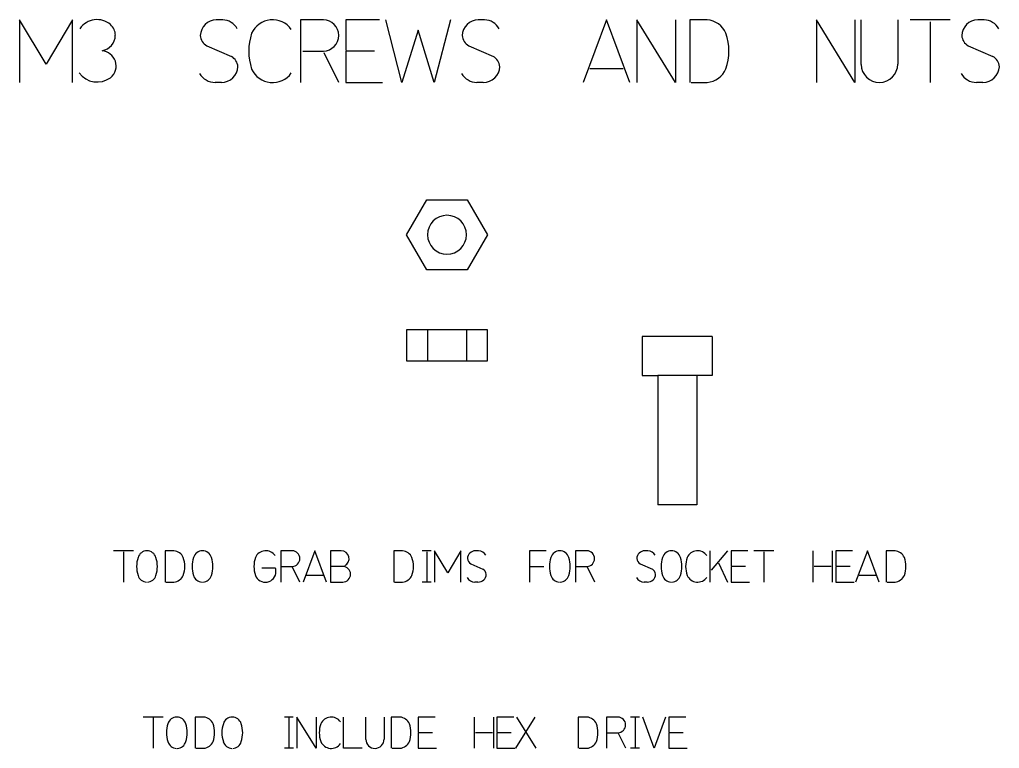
# Model space of a CAD drawing. Header units: inches. Extents: x -9.99 to -1.86, y -3.43 to 1.03.
# Drawn here: x -9.992 to -7.016, y -1.182 to 1.032 of the extents above; entities that cross this region are included whole.
import ezdxf

# ---------------------------------------------------------------- set-up
doc = ezdxf.new("R2010")
doc.units = ezdxf.units.IN
doc.layers.get('0').update_dxf_attribs({"linetype": 'CONTINUOUS'})
doc.layers.add('25', color=7, linetype='CONTINUOUS')
doc.layers.add('5', color=7, linetype='CONTINUOUS')

msp = doc.modelspace()

# ---------------------------------------------------------------- linework, layer by layer
at = {"color": 0, "linetype": 'CONTINUOUS'}
for p, q in [((-9.6465, -0.5816), (-9.7072, -0.5816)), ((-9.6768, -0.5845), (-9.6768, -0.6766)), ((-9.5497, -0.5816), (-9.5497, -0.6766)), ((-9.5232, -0.5816), (-9.5497, -0.5816)), ((-9.1986, -0.5816), (-9.1986, -0.6766)), ((-9.1642, -0.5816), (-9.1986, -0.5816)), ((-9.0953, -0.5816), (-9.1309, -0.6766)), ((-9.0597, -0.6766), (-9.0953, -0.5816)), ((-9.0478, -0.5816), (-9.0478, -0.6765)), ((-9.0149, -0.5816), (-9.0478, -0.5816)), ((-8.8552, -0.5816), (-8.8552, -0.6766)), ((-8.8287, -0.5816), (-8.8552, -0.5816)), ((-8.7418, -0.5816), (-8.7688, -0.5816)), ((-8.7552, -0.5844), (-8.7552, -0.6737)), ((-8.7318, -0.5816), (-8.7318, -0.6766)), ((-8.6916, -0.6487), (-8.7318, -0.5816)), ((-8.6516, -0.5816), (-8.6916, -0.6487)), ((-8.6516, -0.6766), (-8.6516, -0.5816)), ((-8.5978, -0.5816), (-8.6075, -0.5816)), ((-8.4436, -0.5816), (-8.4436, -0.6766)), ((-8.3926, -0.5816), (-8.4436, -0.5816)), ((-8.3034, -0.5816), (-8.3034, -0.6766)), ((-8.2689, -0.5816), (-8.3034, -0.5816)), ((-8.0834, -0.5816), (-8.0931, -0.5816)), ((-7.8947, -0.6766), (-7.8947, -0.5816)), ((-7.8416, -0.5816), (-7.8919, -0.6405)), ((-7.8311, -0.5816), (-7.8311, -0.6276)), ((-7.7801, -0.5816), (-7.8311, -0.5816)), ((-7.7006, -0.5816), (-7.7614, -0.5816)), ((-7.731, -0.5845), (-7.731, -0.6766)), ((-7.5811, -0.6766), (-7.5811, -0.5816)), ((-7.5235, -0.5816), (-7.5235, -0.6766)), ((-7.513, -0.5816), (-7.513, -0.6276)), ((-7.462, -0.5816), (-7.513, -0.5816)), ((-7.4168, -0.5816), (-7.4525, -0.6766)), ((-7.3812, -0.6766), (-7.4168, -0.5816)), ((-7.3595, -0.5816), (-7.3595, -0.6766)), ((-7.333, -0.5816), (-7.3595, -0.5816)), ((-8.6219, -0.6211), (-8.5845, -0.6372)), ((-8.1075, -0.6211), (-8.0701, -0.6372)), ((-7.8694, -0.6183), (-7.8416, -0.6766)), ((-9.2162, -0.6346), (-9.2562, -0.6346)), ((-9.2133, -0.6446), (-9.2133, -0.6374)), ((-9.1955, -0.6291), (-9.1642, -0.6291)), ((-9.1404, -0.6766), (-9.1628, -0.6318)), ((-9.0106, -0.629), (-9.0449, -0.629)), ((-8.4407, -0.6291), (-8.4001, -0.6291)), ((-8.3002, -0.6291), (-8.2689, -0.6291)), ((-8.2451, -0.6766), (-8.2675, -0.6318)), ((-7.8311, -0.6291), (-7.8311, -0.6766)), ((-7.7876, -0.6291), (-7.8311, -0.6291)), ((-7.5264, -0.6291), (-7.5783, -0.6291)), ((-7.513, -0.6291), (-7.5129, -0.6766)), ((-7.4694, -0.6291), (-7.513, -0.6291)), ((-9.5474, -0.6766), (-9.5232, -0.6766)), ((-9.0702, -0.6562), (-9.1204, -0.6562)), ((-9.0478, -0.6765), (-9.0106, -0.6765)), ((-8.8528, -0.6766), (-8.8287, -0.6766)), ((-8.7416, -0.6766), (-8.7688, -0.6766)), ((-8.5998, -0.6767), (-8.6095, -0.6766)), ((-8.0854, -0.6767), (-8.0951, -0.6766)), ((-7.8311, -0.6766), (-7.7754, -0.6766)), ((-7.5129, -0.6766), (-7.4572, -0.6766)), ((-7.3917, -0.6562), (-7.442, -0.6562)), ((-7.3571, -0.6766), (-7.333, -0.6766)), ((-9.5558, -1.0867), (-9.6165, -1.0867)), ((-9.5861, -1.0896), (-9.5861, -1.1817)), ((-9.4591, -1.0867), (-9.4591, -1.1817)), ((-9.4326, -1.0867), (-9.4591, -1.0867)), ((-9.1607, -1.0867), (-9.1877, -1.0867)), ((-9.1741, -1.0896), (-9.1741, -1.1789)), ((-9.1497, -1.0867), (-9.1497, -1.1817)), ((-9.0913, -1.1817), (-9.1497, -1.0867)), ((-9.0913, -1.0867), (-9.0913, -1.1817)), ((-9.0077, -1.1817), (-9.0077, -1.0867)), ((-8.9404, -1.1546), (-8.9404, -1.0867)), ((-8.8848, -1.0867), (-8.8848, -1.1539)), ((-8.863, -1.0867), (-8.863, -1.1817)), ((-8.8365, -1.0867), (-8.863, -1.0867)), ((-8.7809, -1.0867), (-8.7809, -1.1328)), ((-8.7299, -1.0867), (-8.7809, -1.0867)), ((-8.6104, -1.1817), (-8.6104, -1.0867)), ((-8.5527, -1.0867), (-8.5527, -1.1817)), ((-8.5423, -1.0867), (-8.5422, -1.1328)), ((-8.4912, -1.0867), (-8.5423, -1.0867)), ((-8.4268, -1.0867), (-8.4858, -1.1817)), ((-8.4227, -1.1817), (-8.4817, -1.0867)), ((-8.2951, -1.0867), (-8.2951, -1.1817)), ((-8.2686, -1.0867), (-8.2951, -1.0867)), ((-8.2092, -1.0867), (-8.2092, -1.1817)), ((-8.1747, -1.0867), (-8.2092, -1.0867)), ((-8.1092, -1.0867), (-8.1362, -1.0867)), ((-8.1226, -1.0896), (-8.1226, -1.1789)), ((-8.0648, -1.1817), (-8.0994, -1.0867)), ((-8.0302, -1.0867), (-8.0648, -1.1817)), ((-8.0198, -1.0867), (-8.0197, -1.1328)), ((-7.9687, -1.0867), (-8.0198, -1.0867)), ((-8.7809, -1.1342), (-8.7809, -1.1817)), ((-8.7374, -1.1342), (-8.7809, -1.1342)), ((-8.5557, -1.1342), (-8.6076, -1.1342)), ((-8.5422, -1.1342), (-8.5422, -1.1817)), ((-8.4987, -1.1342), (-8.5422, -1.1342)), ((-8.206, -1.1342), (-8.1747, -1.1342)), ((-8.1509, -1.1817), (-8.1733, -1.1369)), ((-8.0197, -1.1342), (-8.0197, -1.1817)), ((-7.9762, -1.1342), (-8.0197, -1.1342)), ((-9.4567, -1.1817), (-9.4326, -1.1817)), ((-9.1605, -1.1817), (-9.1877, -1.1817)), ((-8.9519, -1.1817), (-9.0077, -1.1817)), ((-8.8607, -1.1817), (-8.8365, -1.1817)), ((-8.7809, -1.1817), (-8.7252, -1.1817)), ((-8.5422, -1.1817), (-8.4865, -1.1817)), ((-8.2927, -1.1817), (-8.2686, -1.1817)), ((-8.109, -1.1817), (-8.1362, -1.1817)), ((-8.0197, -1.1817), (-7.964, -1.1817))]:
    msp.add_line(p, q, dxfattribs=at)
for centre, radius, start, end in [((-9.6051, -0.6099), 0.0283, 16.1289, 163.8722), ((-9.5265, -0.6164), 0.0349, 24.3864, 84.6174), ((-9.4367, -0.6099), 0.0283, 16.1289, 163.8722), ((-9.2441, -0.6165), 0.0349, 35.68, 155.6132), ((-9.1646, -0.6053), 0.0238, 271.0953, 88.8959), ((-9.0151, -0.6054), 0.0238, 296.1918, 89.544), ((-8.832, -0.6164), 0.0349, 24.3864, 84.6174), ((-8.6069, -0.6065), 0.0249, 91.2613, 177.492), ((-8.5987, -0.6081), 0.0265, 29.2717, 88.1361), ((-8.3512, -0.6099), 0.0283, 16.1289, 163.8722), ((-8.2693, -0.6053), 0.0238, 271.0953, 88.8959), ((-8.0925, -0.6065), 0.0249, 91.2613, 177.492), ((-8.0843, -0.6081), 0.0265, 29.2717, 88.1361), ((-8.012, -0.6099), 0.0283, 16.1289, 163.8722), ((-7.9326, -0.6165), 0.0349, 35.68, 155.6132), ((-7.3363, -0.6164), 0.0349, 24.3864, 84.6174), ((-9.5521, -0.6291), 0.0846, 161.2941, 198.7059), ((-9.6581, -0.6291), 0.0846, 341.2938, 18.7062), ((-9.5749, -0.6291), 0.0846, 341.2943, 18.7057), ((-9.3837, -0.6291), 0.0846, 161.2941, 198.7059), ((-9.4897, -0.6291), 0.0846, 341.2938, 18.7062), ((-9.1957, -0.6292), 0.0846, 161.294, 198.704), ((-8.8803, -0.6291), 0.0846, 341.2943, 18.7057), ((-8.6115, -0.6035), 0.0204, 185.1824, 239.3448), ((-8.2982, -0.6291), 0.0846, 161.2941, 198.7059), ((-8.4042, -0.6291), 0.0846, 341.2938, 18.7062), ((-8.0971, -0.6035), 0.0204, 185.1824, 239.3448), ((-7.959, -0.6291), 0.0846, 161.2941, 198.7059), ((-8.065, -0.6291), 0.0846, 341.2938, 18.7062), ((-7.8843, -0.6292), 0.0846, 161.2941, 198.7059), ((-7.3846, -0.6291), 0.0846, 341.2943, 18.7057), ((-9.2456, -0.6448), 0.0323, 200.8553, 0.4397), ((-9.2162, -0.6374), 0.00285, 0, 90), ((-9.0106, -0.6527), 0.0237, 270, 89.9819), ((-8.5996, -0.6517), 0.025, 269.4411, 357.3507), ((-8.5949, -0.6547), 0.0204, 5.1823, 59.3448), ((-8.0851, -0.6517), 0.025, 269.4411, 357.3507), ((-8.0805, -0.6547), 0.0204, 5.1823, 59.3448), ((-9.6051, -0.6485), 0.0283, 196.0048, 267.9484), ((-9.6051, -0.6485), 0.0283, 272.764, 343.9941), ((-9.5265, -0.6418), 0.0349, 275.3825, 335.6136), ((-9.4367, -0.6485), 0.0283, 196.0048, 267.9484), ((-9.4367, -0.6485), 0.0283, 272.764, 343.9941), ((-8.832, -0.6418), 0.0349, 275.3825, 335.6136), ((-8.6092, -0.6492), 0.0274, 210.522, 269.4411), ((-8.3512, -0.6485), 0.0283, 196.0048, 267.9484), ((-8.3512, -0.6485), 0.0283, 272.764, 343.9941), ((-8.0948, -0.6492), 0.0274, 210.522, 269.4411), ((-8.012, -0.6485), 0.0283, 196.0048, 267.9484), ((-8.012, -0.6485), 0.0283, 272.764, 343.9941), ((-7.9326, -0.6419), 0.0349, 204.3868, 324.32), ((-7.3363, -0.6418), 0.0349, 275.3825, 335.6136), ((-9.5144, -1.115), 0.0283, 16.1289, 163.8722), ((-9.4358, -1.1215), 0.0349, 24.3864, 84.6174), ((-9.346, -1.115), 0.0283, 16.1289, 163.8722), ((-9.0455, -1.1217), 0.0349, 35.68, 155.6132), ((-8.8398, -1.1215), 0.0349, 24.3864, 84.6174), ((-8.2718, -1.1215), 0.0349, 24.3864, 84.6174), ((-8.1751, -1.1105), 0.0238, 271.0953, 88.8959), ((-9.4614, -1.1343), 0.0846, 161.2941, 198.7059), ((-9.5674, -1.1343), 0.0846, 341.2938, 18.7062), ((-9.4842, -1.1342), 0.0846, 341.2943, 18.7057), ((-9.293, -1.1343), 0.0846, 161.2941, 198.7059), ((-9.399, -1.1343), 0.0846, 341.2938, 18.7062), ((-8.9972, -1.1344), 0.0846, 161.2941, 198.7059), ((-8.8882, -1.1342), 0.0846, 341.2943, 18.7057), ((-8.3202, -1.1342), 0.0846, 341.2943, 18.7057), ((-8.9126, -1.1541), 0.0278, 180.9239, 0.4725), ((-9.5144, -1.1536), 0.0283, 196.0048, 267.9484), ((-9.5144, -1.1536), 0.0283, 272.764, 343.9941), ((-9.4358, -1.1469), 0.0349, 275.3825, 335.6136), ((-9.346, -1.1536), 0.0283, 196.0048, 267.9484), ((-9.346, -1.1536), 0.0283, 272.764, 343.9941), ((-9.0455, -1.1471), 0.0349, 204.3868, 324.32), ((-8.8398, -1.1469), 0.0349, 275.3825, 335.6136), ((-8.2718, -1.1469), 0.0349, 275.3825, 335.6136)]:
    msp.add_arc(centre, radius, start, end, dxfattribs=at)
at = {"layer": '25', "color": 25, "linetype": 'CONTINUOUS'}
for p, q in [((-8.753, 0.0903), (-8.753, -0.0042)), ((-8.6349, 0.0903), (-8.6349, -0.0042))]:
    msp.add_line(p, q, dxfattribs=at)
at = {"layer": '5', "color": 5, "linetype": 'CONTINUOUS'}
for p, q in [((-9.992, 1.0318), (-9.992, 0.8418)), ((-9.9117, 0.8974), (-9.992, 1.0318)), ((-9.8317, 1.0318), (-9.9117, 0.8974)), ((-9.8317, 0.8418), (-9.8317, 1.0318)), ((-9.3752, 1.0318), (-9.3945, 1.0318)), ((-9.1383, 1.0318), (-9.1383, 0.8418)), ((-9.0694, 1.0318), (-9.1383, 1.0318)), ((-9.001, 1.0318), (-9.0009, 0.9396)), ((-8.8989, 1.0318), (-9.001, 1.0318)), ((-8.8307, 0.8418), (-8.8799, 1.0318)), ((-8.6831, 1.0318), (-8.7323, 0.8418)), ((-8.5797, 1.0318), (-8.599, 1.0318)), ((-8.2094, 1.0318), (-8.2807, 0.8418)), ((-8.1382, 0.8418), (-8.2094, 1.0318)), ((-8.1167, 1.0318), (-8.1167, 0.8418)), ((-8, 0.8418), (-8.1167, 1.0318)), ((-8, 1.0318), (-8, 0.8418)), ((-7.9566, 1.0318), (-7.9566, 0.8418)), ((-7.9036, 1.0318), (-7.9566, 1.0318)), ((-7.5717, 1.0318), (-7.5717, 0.8418)), ((-7.4551, 0.8418), (-7.5717, 1.0318)), ((-7.4551, 1.0318), (-7.4551, 0.8418)), ((-7.4361, 0.8961), (-7.4361, 1.0318)), ((-7.3248, 1.0318), (-7.3248, 0.8974)), ((-7.1658, 1.0318), (-7.2873, 1.0318)), ((-7.2266, 1.026), (-7.2266, 0.8418)), ((-7.0624, 1.0318), (-7.0817, 1.0318)), ((-8.7815, 1.0002), (-8.8307, 0.8418)), ((-8.7323, 0.8418), (-8.7815, 1.0002)), ((-9.4233, 0.9527), (-9.3485, 0.9206)), ((-8.6278, 0.9527), (-8.553, 0.9206)), ((-7.1105, 0.9527), (-7.0357, 0.9206)), ((-9.1321, 0.9368), (-9.0694, 0.9368)), ((-9.0219, 0.8418), (-9.0667, 0.9314)), ((-9.0009, 0.9368), (-9.0008, 0.8418)), ((-8.9138, 0.9368), (-9.0009, 0.9368)), ((-8.1591, 0.8825), (-8.2597, 0.8825)), ((-9.3791, 0.8415), (-9.3985, 0.8417)), ((-9.0008, 0.8418), (-8.8894, 0.8418)), ((-8.5836, 0.8415), (-8.603, 0.8417)), ((-7.9518, 0.8418), (-7.9036, 0.8418)), ((-7.0663, 0.8415), (-7.0857, 0.8417)), ((-8.8167, 0.3787), (-8.7553, 0.485)), ((-8.7553, 0.485), (-8.6325, 0.485)), ((-8.6325, 0.485), (-8.5712, 0.3787)), ((-8.7553, 0.2724), (-8.8167, 0.3787)), ((-8.5712, 0.3787), (-8.6325, 0.2724)), ((-8.6325, 0.2724), (-8.7553, 0.2724)), ((-8.8167, 0.0903), (-8.8167, -0.0042)), ((-8.5712, 0.0903), (-8.8167, 0.0903)), ((-8.5712, -0.0042), (-8.5712, 0.0903)), ((-7.8882, 0.0695), (-8.1008, 0.0695)), ((-8.1008, 0.0695), (-8.1008, -0.0486)), ((-7.8882, 0.0695), (-7.8882, -0.0486)), ((-8.8167, -0.0042), (-8.5712, -0.0042)), ((-8.1008, -0.0486), (-8.0535, -0.0486)), ((-7.9354, -0.0486), (-8.0535, -0.0486)), ((-8.0535, -0.0486), (-8.0535, -0.4423)), ((-7.9354, -0.0486), (-7.9354, -0.4423)), ((-7.8882, -0.0486), (-7.9354, -0.0486)), ((-7.9354, -0.4423), (-8.0535, -0.4423))]:
    msp.add_line(p, q, dxfattribs=at)
for centre, radius, start, end in [((-9.7569, 0.97), 0.0624, 48.9417, 146.028), ((-9.7442, 0.9848), 0.043, 0, 48.8141), ((-9.3934, 0.982), 0.0498, 91.2613, 177.492), ((-9.3769, 0.9788), 0.053, 29.2717, 88.1361), ((-9.2236, 0.9619), 0.0699, 35.68, 155.6132), ((-9.0703, 0.9843), 0.0475, 271.0953, 88.8959), ((-8.5979, 0.982), 0.0498, 91.2613, 177.492), ((-8.5814, 0.9788), 0.053, 29.2717, 88.1361), ((-7.9101, 0.9622), 0.0699, 24.3864, 84.6174), ((-7.0806, 0.982), 0.0498, 91.2613, 177.492), ((-7.0641, 0.9788), 0.053, 29.2717, 88.1361), ((-9.7487, 0.9848), 0.0474, 279.0881, 360), ((-9.4025, 0.9879), 0.0408, 185.1824, 239.3448), ((-9.1269, 0.9365), 0.1693, 161.2941, 198.7059), ((-8.607, 0.9879), 0.0408, 185.1824, 239.3448), ((-8.0068, 0.9368), 0.1693, 341.2943, 18.7057), ((-7.0897, 0.9879), 0.0408, 185.1824, 239.3448), ((-9.746, 0.8905), 0.0476, 19.4344, 84.1143), ((-9.7432, 0.8912), 0.0447, 307.7905, 19.8278), ((-9.3693, 0.8855), 0.0408, 5.1823, 59.3448), ((-8.5739, 0.8855), 0.0408, 5.1823, 59.3448), ((-7.3804, 0.897), 0.0556, 180.9239, 0.4725), ((-7.0566, 0.8855), 0.0408, 5.1823, 59.3448), ((-9.7562, 0.9114), 0.0686, 216.483, 306.074), ((-9.3979, 0.8964), 0.0548, 210.522, 269.4411), ((-9.3786, 0.8915), 0.05, 269.4411, 357.3507), ((-9.2236, 0.911), 0.0699, 204.3868, 324.32), ((-8.6024, 0.8964), 0.0548, 210.522, 269.4411), ((-8.5831, 0.8915), 0.05, 269.4411, 357.3507), ((-7.9101, 0.9113), 0.0699, 275.3825, 335.6136), ((-7.0851, 0.8964), 0.0548, 210.522, 269.4411), ((-7.0658, 0.8915), 0.05, 269.4411, 357.3507), ((-8.6939, 0.3787), 0.0591, 360, 180), ((-8.6939, 0.3787), 0.0591, 180, 360)]:
    msp.add_arc(centre, radius, start, end, dxfattribs=at)

doc.saveas('drawing.dxf')
